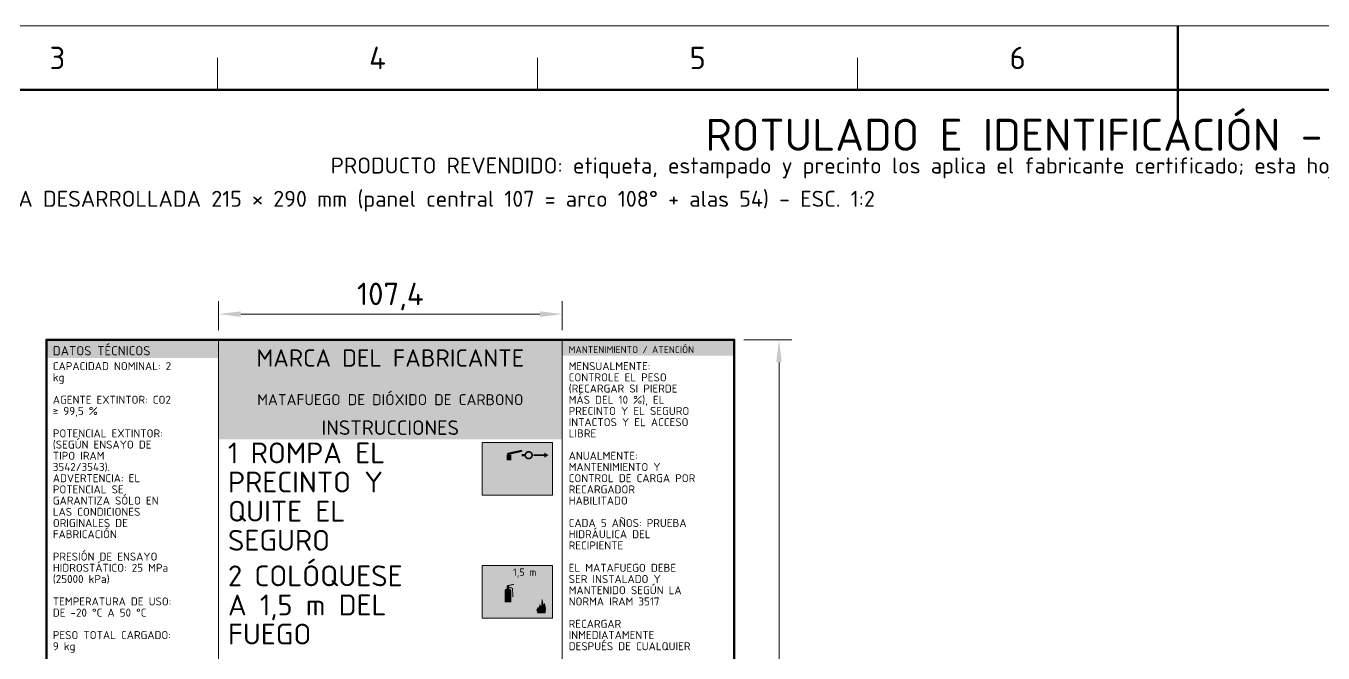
# Model space of a CAD drawing. Header units: millimetres. Extents: x 0 to 2382, y 0 to 420.
# Drawn here: x 1905.1 to 2107.7, y 322.1 to 420 of the extents above; entities that cross this region are included whole.
import ezdxf
from ezdxf.enums import TextEntityAlignment as Align

# ---------------------------------------------------------------- set-up
doc = ezdxf.new("R2010")
doc.units = ezdxf.units.MM
for name, color, linetype, lineweight in [('01-VISIBLE', 7, 'CONTINUOUS', 70), ('04-COTA', 3, 'CONTINUOUS', 18), ('06-TEXTO', 7, 'CONTINUOUS', 25), ('07-RECUADRO', 7, 'CONTINUOUS', 70), ('08-FINA', 5, 'CONTINUOUS', 18), ('13-GRAFICA', 30, 'CONTINUOUS', 18)]:
    doc.layers.add(name, color=color, linetype=linetype, lineweight=lineweight)
doc.styles.add('ISO3098', font='isocpeur.ttf')
doc.dimstyles.new('FLAMA-IRAM', dxfattribs={"dimtxt": 3.5, "dimasz": 3.5, "dimexe": 2, "dimexo": 1.5, "dimgap": 1, "dimtad": 1, "dimdec": 1, "dimtxsty": 'ISO3098', "dimblk": 'IRAM_FLECHA', "dimblk1": 'IRAM_FLECHA', "dimblk2": 'IRAM_FLECHA', "dimcen": 2.5, "dimclrd": 256, "dimclre": 256, "dimclrt": 256, "dimazin": 3, "dimtfac": 1, "dimtmove": 0, "dimatfit": 3, "dimlwd": 18, "dimlwe": 18})

# ---------------------------------------------------------------- blocks, each defined once
blk = doc.blocks.new('IRAM_FLECHA')
blk.add_solid([(0, 0), (-1, 0.125), (-1, -0.125)])

msp = doc.modelspace()

# ---------------------------------------------------------------- hatches: boundary and pattern name
at = {"layer": '13-GRAFICA', "true_color": 0x191919}
h = msp.add_hatch(color=7, dxfattribs=at)
h.dxf.hatch_style = 1
h.paths.add_polyline_path([(1935.139, 368.152), (1935.139, 370.989), (1908.279, 370.989), (1908.279, 368.152)])
h = msp.add_hatch(color=7, dxfattribs=at)
h.dxf.hatch_style = 1
h.paths.add_polyline_path([(1988.861, 359.078), (1988.861, 370.989), (1935.139, 370.989), (1935.139, 359.078)])
h = msp.add_hatch(color=7, dxfattribs=at)
h.dxf.hatch_style = 1
h.paths.add_polyline_path([(2015.721, 368.499), (2015.721, 370.989), (1988.861, 370.989), (1988.861, 368.499)])
at = {"layer": '13-GRAFICA', "true_color": 0xffd200}
h = msp.add_hatch(color=7, dxfattribs=at)
h.dxf.hatch_style = 1
h.paths.add_polyline_path([(1988.861, 355.438), (1988.861, 359.078), (1935.139, 359.078), (1935.139, 355.438)])
at = {"layer": '13-GRAFICA', "true_color": 0xffffff}
h = msp.add_hatch(color=7, dxfattribs=at)
h.dxf.hatch_style = 1
h.paths.add_polyline_path([(1987.361, 346.688), (1987.361, 354.938), (1976.361, 354.938), (1976.361, 346.688)])
at = {"layer": '13-GRAFICA', "true_color": 0xcba23e}
h = msp.add_hatch(color=7, dxfattribs=at)
h.dxf.hatch_style = 1
h.paths.add_polyline_path([(1980.155, 352.146), (1980.155, 353.047), (1980.927, 353.047), (1980.927, 352.146)])
at = {"layer": '13-GRAFICA', "true_color": 0x191919}
h = msp.add_hatch(color=7, dxfattribs=at)
h.dxf.hatch_style = 1
h.paths.add_polyline_path([(1982.452, 353.786), (1982.468, 353.787), (1982.484, 353.787), (1982.499, 353.785), (1982.515, 353.781), (1982.53, 353.776), (1982.544, 353.77), (1982.558, 353.762), (1982.571, 353.753), (1982.583, 353.742), (1982.594, 353.731), (1982.603, 353.718), (1982.612, 353.705), (1982.619, 353.691), (1982.624, 353.676), (1982.628, 353.661), (1982.631, 353.645), (1982.632, 353.63), (1982.631, 353.614), (1982.629, 353.598), (1982.626, 353.583), (1982.621, 353.568), (1982.614, 353.553), (1982.607, 353.54), (1982.597, 353.527), (1982.587, 353.515), (1982.576, 353.504), (1982.563, 353.494), (1982.55, 353.486), (1982.535, 353.479), (1982.521, 353.473), (1982.505, 353.469), (1980.446, 353.019), (1980.431, 353.016), (1980.415, 353.015), (1980.399, 353.016), (1980.384, 353.018), (1980.368, 353.021), (1980.353, 353.026), (1980.339, 353.033), (1980.325, 353.041), (1980.312, 353.05), (1980.3, 353.06), (1980.29, 353.072), (1980.28, 353.084), (1980.272, 353.098), (1980.264, 353.112), (1980.259, 353.126), (1980.255, 353.142), (1980.252, 353.157), (1980.251, 353.173), (1980.252, 353.189), (1980.254, 353.204), (1980.257, 353.22), (1980.262, 353.235), (1980.269, 353.249), (1980.276, 353.263), (1980.286, 353.276), (1980.296, 353.288), (1980.308, 353.298), (1980.32, 353.308), (1980.333, 353.316), (1980.348, 353.323), (1980.362, 353.329), (1980.378, 353.333), (1982.437, 353.784)])
h = msp.add_hatch(color=7, dxfattribs=at)
h.dxf.hatch_style = 1
h.paths.add_polyline_path([(1982.151, 352.422), (1982.165, 352.415), (1982.179, 352.406), (1982.191, 352.396), (1982.203, 352.385), (1982.213, 352.372), (1982.222, 352.359), (1982.23, 352.345), (1982.236, 352.33), (1982.241, 352.314), (1982.244, 352.299), (1982.246, 352.282), (1982.374, 349.451), (1982.374, 349.435), (1982.373, 349.42), (1982.37, 349.404), (1982.365, 349.389), (1982.359, 349.374), (1982.351, 349.361), (1982.343, 349.347), (1982.333, 349.335), (1982.321, 349.324), (1982.309, 349.314), (1982.296, 349.305), (1982.282, 349.298), (1982.267, 349.292), (1982.252, 349.288), (1982.237, 349.285), (1982.221, 349.283), (1982.205, 349.283), (1982.19, 349.285), (1982.174, 349.288), (1982.159, 349.292), (1982.144, 349.299), (1982.131, 349.306), (1982.117, 349.315), (1982.105, 349.325), (1982.094, 349.336), (1982.084, 349.348), (1982.075, 349.362), (1982.068, 349.376), (1982.062, 349.39), (1982.058, 349.405), (1982.054, 349.421), (1982.053, 349.436), (1981.929, 352.157), (1980.876, 352.509), (1980.861, 352.514), (1980.847, 352.521), (1980.834, 352.53), (1980.821, 352.54), (1980.81, 352.551), (1980.8, 352.563), (1980.791, 352.576), (1980.783, 352.589), (1980.776, 352.604), (1980.772, 352.619), (1980.768, 352.634), (1980.766, 352.65), (1980.766, 352.666), (1980.767, 352.681), (1980.77, 352.697), (1980.774, 352.712), (1980.78, 352.727), (1980.787, 352.741), (1980.795, 352.754), (1980.805, 352.767), (1980.816, 352.778), (1980.828, 352.788), (1980.841, 352.797), (1980.855, 352.805), (1980.869, 352.812), (1980.884, 352.816), (1980.9, 352.82), (1980.915, 352.822), (1980.931, 352.822), (1980.947, 352.821), (1980.962, 352.818), (1980.978, 352.814), (1982.136, 352.428)])
at = {"layer": '13-GRAFICA', "true_color": 0xffd200}
h = msp.add_hatch(color=7, dxfattribs=at)
h.dxf.hatch_style = 1
h.paths.add_polyline_path([(1982.521, 352.793), (1982.521, 353.123), (1983.181, 353.123), (1983.181, 352.793)])
at = {"layer": '13-GRAFICA', "true_color": 0x191919}
h = msp.add_hatch(color=7, dxfattribs=at)
h.dxf.hatch_style = 1
h.paths.add_polyline_path([(1983.202, 352.448), (1983.154, 352.492), (1983.11, 352.54), (1983.072, 352.592), (1983.039, 352.647), (1983.011, 352.706), (1982.989, 352.767), (1982.973, 352.829), (1982.964, 352.894), (1982.961, 352.958), (1982.964, 353.023), (1982.973, 353.087), (1982.989, 353.15), (1983.011, 353.211), (1983.039, 353.269), (1983.072, 353.325), (1983.11, 353.377), (1983.154, 353.425), (1983.202, 353.468), (1983.208, 353.473), (1983.208, 352.958), (1983.208, 352.443)])
h = msp.add_hatch(color=7, dxfattribs=at)
h.dxf.hatch_style = 1
h.paths.add_polyline_path([(1983.254, 353.507), (1983.309, 353.54), (1983.368, 353.568), (1983.429, 353.59), (1983.492, 353.606), (1983.556, 353.615), (1983.621, 353.618), (1983.685, 353.615), (1983.749, 353.606), (1983.812, 353.59), (1983.873, 353.568), (1983.932, 353.54), (1983.987, 353.507), (1984.033, 353.473), (1984.033, 352.958), (1984.031, 352.999), (1984.025, 353.039), (1984.015, 353.078), (1984.002, 353.116), (1983.984, 353.153), (1983.964, 353.187), (1983.939, 353.22), (1983.912, 353.25), (1983.882, 353.277), (1983.85, 353.301), (1983.815, 353.322), (1983.778, 353.339), (1983.74, 353.353), (1983.701, 353.363), (1983.661, 353.369), (1983.621, 353.371), (1983.58, 353.369), (1983.54, 353.363), (1983.501, 353.353), (1983.463, 353.339), (1983.426, 353.322), (1983.391, 353.301), (1983.359, 353.277), (1983.329, 353.25), (1983.302, 353.22), (1983.278, 353.187), (1983.257, 353.153), (1983.24, 353.116), (1983.226, 353.078), (1983.216, 353.039), (1983.21, 352.999), (1983.208, 352.958), (1983.208, 353.473)])
h = msp.add_hatch(color=7, dxfattribs=at)
h.dxf.hatch_style = 1
h.paths.add_polyline_path([(1983.987, 352.409), (1983.932, 352.376), (1983.873, 352.348), (1983.812, 352.327), (1983.749, 352.311), (1983.685, 352.301), (1983.621, 352.298), (1983.556, 352.301), (1983.492, 352.311), (1983.429, 352.327), (1983.368, 352.348), (1983.309, 352.376), (1983.254, 352.409), (1983.208, 352.443), (1983.208, 352.958), (1983.21, 352.918), (1983.216, 352.878), (1983.226, 352.839), (1983.24, 352.8), (1983.257, 352.764), (1983.278, 352.729), (1983.302, 352.697), (1983.329, 352.667), (1983.359, 352.639), (1983.391, 352.615), (1983.426, 352.594), (1983.463, 352.577), (1983.501, 352.564), (1983.54, 352.554), (1983.58, 352.548), (1983.621, 352.546), (1983.661, 352.548), (1983.701, 352.554), (1983.74, 352.564), (1983.778, 352.577), (1983.815, 352.594), (1983.85, 352.615), (1983.882, 352.639), (1983.912, 352.667), (1983.939, 352.697), (1983.964, 352.729), (1983.984, 352.764), (1984.002, 352.8), (1984.015, 352.839), (1984.025, 352.878), (1984.031, 352.918), (1984.033, 352.958), (1984.033, 352.443)])
h = msp.add_hatch(color=7, dxfattribs=at)
h.dxf.hatch_style = 1
h.paths.add_polyline_path([(1984.252, 352.767), (1984.23, 352.706), (1984.203, 352.647), (1984.169, 352.592), (1984.131, 352.54), (1984.087, 352.492), (1984.039, 352.448), (1984.033, 352.443), (1984.033, 352.958), (1984.033, 353.473), (1984.039, 353.468), (1984.087, 353.425), (1984.131, 353.377), (1984.169, 353.325), (1984.203, 353.269), (1984.23, 353.211), (1984.252, 353.15), (1984.268, 353.087), (1984.277, 353.023), (1984.281, 352.958), (1984.277, 352.894), (1984.268, 352.829)])
at = {"layer": '13-GRAFICA', "true_color": 0xc81e2d}
h = msp.add_hatch(color=7, dxfattribs=at)
h.dxf.hatch_style = 1
h.paths.add_polyline_path([(1984.486, 352.815), (1984.472, 352.817), (1984.459, 352.82), (1984.445, 352.825), (1984.433, 352.831), (1984.42, 352.838), (1984.409, 352.847), (1984.399, 352.856), (1984.389, 352.867), (1984.381, 352.878), (1984.373, 352.89), (1984.367, 352.903), (1984.362, 352.916), (1984.359, 352.93), (1984.357, 352.944), (1984.356, 352.958), (1984.357, 352.972), (1984.359, 352.986), (1984.362, 353), (1984.367, 353.014), (1984.373, 353.026), (1984.381, 353.038), (1984.389, 353.05), (1984.399, 353.06), (1984.409, 353.07), (1984.42, 353.078), (1984.433, 353.086), (1984.445, 353.092), (1984.459, 353.096), (1984.472, 353.1), (1984.486, 353.102), (1984.501, 353.103), (1986.041, 353.103), (1986.041, 353.371), (1986.701, 352.958), (1986.041, 352.546), (1986.041, 352.814), (1984.501, 352.814)])
at = {"layer": '13-GRAFICA', "true_color": 0xb21820}
h = msp.add_hatch(color=7, dxfattribs=at)
h.dxf.hatch_style = 1
h.paths.add_polyline_path([(1979.447, 347.513), (1979.447, 351.503), (1979.452, 351.578), (1979.468, 351.652), (1979.494, 351.725), (1979.53, 351.796), (1979.576, 351.864), (1979.631, 351.928), (1979.695, 351.989), (1979.767, 352.044), (1979.847, 352.095), (1979.933, 352.14), (1980.025, 352.178), (1980.122, 352.21), (1980.223, 352.236), (1980.327, 352.254), (1980.433, 352.265), (1980.541, 352.269), (1980.648, 352.265), (1980.754, 352.254), (1980.858, 352.236), (1980.959, 352.21), (1981.056, 352.178), (1981.148, 352.14), (1981.235, 352.095), (1981.314, 352.044), (1981.386, 351.989), (1981.45, 351.928), (1981.505, 351.864), (1981.551, 351.796), (1981.587, 351.725), (1981.614, 351.652), (1981.629, 351.578), (1981.635, 351.503), (1981.635, 347.513)])
at = {"layer": '13-GRAFICA', "true_color": 0xffffff}
h = msp.add_hatch(color=7, dxfattribs=at)
h.dxf.hatch_style = 1
h.paths.add_polyline_path([(1987.361, 327.488), (1987.361, 335.738), (1976.361, 335.738), (1976.361, 327.488)])
at = {"layer": '13-GRAFICA', "true_color": 0x191919}
h = msp.add_hatch(color=7, dxfattribs=at)
h.dxf.hatch_style = 1
h.paths.add_polyline_path([(1978.865, 328.334), (1978.866, 328.308), (1978.864, 328.283), (1978.86, 328.258), (1978.853, 328.234), (1978.844, 328.21), (1978.833, 328.188), (1978.82, 328.166), (1978.804, 328.146), (1978.787, 328.128), (1978.768, 328.111), (1978.747, 328.097), (1978.725, 328.084), (1978.702, 328.074), (1978.678, 328.066), (1978.654, 328.06), (1978.629, 328.057), (1978.604, 328.056), (1978.578, 328.058), (1978.553, 328.062), (1978.529, 328.068), (1978.505, 328.077), (1978.483, 328.089), (1978.461, 328.102), (1978.441, 328.117), (1978.423, 328.135), (1978.406, 328.154), (1978.392, 328.174), (1978.379, 328.196), (1978.369, 328.219), (1978.361, 328.243), (1977.805, 330.212), (1977.38, 328.259), (1977.373, 328.234), (1977.364, 328.211), (1977.353, 328.188), (1977.34, 328.166), (1977.324, 328.146), (1977.307, 328.128), (1977.288, 328.111), (1977.268, 328.097), (1977.246, 328.084), (1977.223, 328.074), (1977.199, 328.066), (1977.174, 328.06), (1977.149, 328.057), (1977.124, 328.056), (1977.099, 328.058), (1977.074, 328.062), (1977.049, 328.068), (1977.026, 328.077), (1977.003, 328.088), (1976.982, 328.102), (1976.962, 328.117), (1976.943, 328.134), (1976.927, 328.154), (1976.912, 328.174), (1976.899, 328.196), (1976.889, 328.219), (1976.881, 328.243), (1976.875, 328.268), (1976.872, 328.293), (1976.871, 328.318), (1976.873, 328.343), (1976.877, 328.368), (1977.469, 331.091), (1977.467, 331.094), (1977.451, 331.125), (1977.438, 331.157), (1977.428, 331.191), (1977.421, 331.225), (1977.418, 331.259), (1977.419, 331.294), (1977.547, 333.482), (1977.551, 333.517), (1977.558, 333.551), (1977.569, 333.584), (1977.582, 333.616), (1977.599, 333.646), (1977.618, 333.675), (1977.641, 333.701), (1977.665, 333.726), (1977.693, 333.748), (1977.722, 333.767), (1977.752, 333.783), (1977.754, 333.783), (1977.73, 333.805), (1977.696, 333.843), (1977.666, 333.883), (1977.64, 333.926), (1977.618, 333.972), (1977.601, 334.02), (1977.589, 334.069), (1977.581, 334.119), (1977.579, 334.169), (1977.581, 334.22), (1977.589, 334.27), (1977.601, 334.319), (1977.618, 334.366), (1977.64, 334.412), (1977.666, 334.455), (1977.696, 334.496), (1977.73, 334.533), (1977.767, 334.567), (1977.808, 334.597), (1977.851, 334.623), (1977.897, 334.645), (1977.944, 334.662), (1977.993, 334.674), (1978.043, 334.681), (1978.094, 334.684), (1978.144, 334.681), (1978.194, 334.674), (1978.243, 334.662), (1978.291, 334.645), (1978.336, 334.623), (1978.38, 334.597), (1978.42, 334.567), (1978.458, 334.533), (1978.492, 334.496), (1978.522, 334.455), (1978.548, 334.412), (1978.569, 334.366), (1978.586, 334.319), (1978.599, 334.27), (1978.606, 334.22), (1978.608, 334.169), (1978.606, 334.119), (1978.599, 334.069), (1978.586, 334.02), (1978.569, 333.972), (1978.548, 333.926), (1978.522, 333.883), (1978.492, 333.843), (1978.458, 333.805), (1978.42, 333.771), (1978.38, 333.741), (1978.336, 333.715), (1978.291, 333.693), (1978.243, 333.676), (1978.194, 333.664), (1978.191, 333.664), (1978.206, 333.64), (1978.222, 333.609), (1978.235, 333.577), (1978.245, 333.544), (1978.251, 333.51), (1978.254, 333.475), (1978.254, 333.44), (1978.225, 332.955), (1978.825, 332.124), (1979.611, 332.237), (1979.63, 332.238), (1979.649, 332.238), (1979.667, 332.236), (1979.686, 332.233), (1979.704, 332.227), (1979.722, 332.22), (1979.738, 332.211), (1979.754, 332.2), (1979.768, 332.188), (1979.782, 332.174), (1979.794, 332.16), (1979.804, 332.144), (1979.813, 332.127), (1979.82, 332.11), (1979.826, 332.091), (1979.829, 332.073), (1979.831, 332.054), (1979.831, 332.035), (1979.829, 332.016), (1979.825, 331.998), (1979.819, 331.98), (1979.812, 331.962), (1979.803, 331.945), (1979.793, 331.93), (1979.78, 331.915), (1979.767, 331.902), (1979.752, 331.89), (1979.736, 331.879), (1979.72, 331.871), (1979.702, 331.863), (1979.684, 331.858), (1979.665, 331.854), (1978.764, 331.726), (1978.745, 331.724), (1978.726, 331.724), (1978.707, 331.726), (1978.689, 331.73), (1978.671, 331.736), (1978.653, 331.743), (1978.636, 331.752), (1978.621, 331.763), (1978.606, 331.775), (1978.593, 331.789), (1978.581, 331.804), (1978.19, 332.345), (1978.125, 331.253), (1978.121, 331.218), (1978.114, 331.184), (1978.104, 331.151), (1978.09, 331.119), (1978.086, 331.11), (1978.856, 328.383), (1978.862, 328.359)])
at = {"layer": '13-GRAFICA', "true_color": 0xcba23e}
h = msp.add_hatch(color=7, dxfattribs=at)
h.dxf.hatch_style = 1
h.paths.add_polyline_path([(1980.197, 332.102), (1980.197, 332.517), (1980.554, 332.517), (1980.554, 332.102)])
at = {"layer": '13-GRAFICA', "true_color": 0x191919}
h = msp.add_hatch(color=7, dxfattribs=at)
h.dxf.hatch_style = 1
h.paths.add_polyline_path([(1981.258, 332.858), (1981.265, 332.859), (1981.272, 332.859), (1981.28, 332.858), (1981.287, 332.856), (1981.294, 332.854), (1981.3, 332.851), (1981.307, 332.847), (1981.313, 332.843), (1981.318, 332.838), (1981.323, 332.833), (1981.328, 332.827), (1981.331, 332.821), (1981.335, 332.814), (1981.337, 332.808), (1981.339, 332.801), (1981.34, 332.793), (1981.341, 332.786), (1981.341, 332.779), (1981.34, 332.772), (1981.338, 332.765), (1981.336, 332.758), (1981.333, 332.751), (1981.329, 332.745), (1981.325, 332.739), (1981.32, 332.733), (1981.315, 332.728), (1981.309, 332.724), (1981.303, 332.72), (1981.296, 332.717), (1981.29, 332.714), (1981.282, 332.712), (1980.332, 332.504), (1980.325, 332.503), (1980.318, 332.503), (1980.31, 332.503), (1980.303, 332.504), (1980.296, 332.505), (1980.289, 332.508), (1980.282, 332.511), (1980.276, 332.514), (1980.27, 332.519), (1980.265, 332.523), (1980.26, 332.529), (1980.255, 332.534), (1980.251, 332.541), (1980.248, 332.547), (1980.246, 332.554), (1980.244, 332.561), (1980.242, 332.568), (1980.242, 332.575), (1980.242, 332.583), (1980.243, 332.59), (1980.245, 332.597), (1980.247, 332.604), (1980.25, 332.611), (1980.254, 332.617), (1980.258, 332.623), (1980.263, 332.628), (1980.268, 332.633), (1980.274, 332.638), (1980.28, 332.642), (1980.287, 332.645), (1980.293, 332.647), (1980.3, 332.649), (1981.251, 332.857)])
h = msp.add_hatch(color=7, dxfattribs=at)
h.dxf.hatch_style = 1
h.paths.add_polyline_path([(1980.871, 333.511), (1985.106, 333.511), (1985.106, 333.676), (1985.436, 333.511), (1985.601, 333.511), (1985.609, 333.51), (1985.617, 333.509), (1985.625, 333.507), (1985.632, 333.504), (1985.64, 333.501), (1985.646, 333.497), (1985.653, 333.492), (1985.659, 333.487), (1985.664, 333.481), (1985.669, 333.474), (1985.673, 333.467), (1985.677, 333.46), (1985.68, 333.452), (1985.682, 333.444), (1985.683, 333.436), (1985.683, 333.428), (1985.683, 333.42), (1985.682, 333.412), (1985.68, 333.404), (1985.677, 333.397), (1985.673, 333.389), (1985.669, 333.382), (1985.664, 333.376), (1985.659, 333.37), (1985.653, 333.364), (1985.646, 333.36), (1985.64, 333.355), (1985.632, 333.352), (1985.625, 333.349), (1985.617, 333.347), (1985.609, 333.346), (1985.601, 333.346), (1985.436, 333.346), (1985.106, 333.181), (1985.106, 333.346), (1980.871, 333.346), (1980.871, 333.181), (1980.541, 333.346), (1980.376, 333.346), (1980.368, 333.346), (1980.36, 333.347), (1980.352, 333.349), (1980.344, 333.352), (1980.337, 333.355), (1980.33, 333.36), (1980.323, 333.364), (1980.317, 333.37), (1980.312, 333.376), (1980.307, 333.382), (1980.303, 333.389), (1980.299, 333.397), (1980.297, 333.404), (1980.295, 333.412), (1980.294, 333.42), (1980.293, 333.428), (1980.294, 333.436), (1980.295, 333.444), (1980.297, 333.452), (1980.299, 333.46), (1980.303, 333.467), (1980.307, 333.474), (1980.312, 333.481), (1980.317, 333.487), (1980.323, 333.492), (1980.33, 333.497), (1980.337, 333.501), (1980.344, 333.504), (1980.352, 333.507), (1980.36, 333.509), (1980.368, 333.51), (1980.376, 333.511), (1980.541, 333.511), (1980.871, 333.676)])
h = msp.add_hatch(color=7, dxfattribs=at)
h.dxf.hatch_style = 1
h.paths.add_polyline_path([(1981.119, 332.229), (1981.125, 332.225), (1981.132, 332.221), (1981.138, 332.217), (1981.143, 332.212), (1981.148, 332.206), (1981.152, 332.2), (1981.155, 332.193), (1981.158, 332.186), (1981.16, 332.179), (1981.162, 332.172), (1981.163, 332.164), (1981.222, 330.858), (1981.222, 330.85), (1981.221, 330.843), (1981.22, 330.836), (1981.218, 330.829), (1981.215, 330.822), (1981.211, 330.816), (1981.207, 330.81), (1981.203, 330.804), (1981.197, 330.799), (1981.192, 330.794), (1981.186, 330.79), (1981.179, 330.787), (1981.173, 330.784), (1981.166, 330.782), (1981.158, 330.781), (1981.151, 330.78), (1981.144, 330.78), (1981.137, 330.781), (1981.13, 330.782), (1981.123, 330.784), (1981.116, 330.787), (1981.109, 330.791), (1981.103, 330.795), (1981.098, 330.799), (1981.093, 330.805), (1981.088, 330.81), (1981.084, 330.816), (1981.081, 330.823), (1981.078, 330.829), (1981.076, 330.836), (1981.074, 330.844), (1981.074, 330.851), (1981.017, 332.107), (1980.53, 332.269), (1980.524, 332.271), (1980.517, 332.275), (1980.511, 332.279), (1980.505, 332.283), (1980.5, 332.288), (1980.495, 332.294), (1980.491, 332.3), (1980.487, 332.306), (1980.484, 332.313), (1980.482, 332.32), (1980.481, 332.327), (1980.48, 332.334), (1980.48, 332.341), (1980.48, 332.349), (1980.481, 332.356), (1980.483, 332.363), (1980.486, 332.37), (1980.489, 332.376), (1980.493, 332.382), (1980.498, 332.388), (1980.503, 332.393), (1980.508, 332.398), (1980.514, 332.402), (1980.521, 332.406), (1980.527, 332.409), (1980.534, 332.411), (1980.541, 332.412), (1980.549, 332.413), (1980.556, 332.413), (1980.563, 332.413), (1980.57, 332.412), (1980.577, 332.41), (1981.112, 332.231)])
at = {"layer": '13-GRAFICA', "true_color": 0xb21820}
h = msp.add_hatch(color=7, dxfattribs=at)
h.dxf.hatch_style = 1
h.paths.add_polyline_path([(1979.871, 329.963), (1979.871, 331.805), (1979.873, 331.839), (1979.88, 331.874), (1979.892, 331.907), (1979.909, 331.94), (1979.93, 331.971), (1979.956, 332.001), (1979.985, 332.029), (1980.019, 332.055), (1980.055, 332.078), (1980.095, 332.099), (1980.138, 332.116), (1980.182, 332.131), (1980.229, 332.143), (1980.277, 332.151), (1980.326, 332.156), (1980.376, 332.158), (1980.425, 332.156), (1980.474, 332.151), (1980.522, 332.143), (1980.569, 332.131), (1980.614, 332.116), (1980.656, 332.099), (1980.696, 332.078), (1980.733, 332.055), (1980.766, 332.029), (1980.795, 332.001), (1980.821, 331.971), (1980.842, 331.94), (1980.859, 331.907), (1980.871, 331.874), (1980.878, 331.839), (1980.881, 331.805), (1980.881, 329.963)])
at = {"layer": '13-GRAFICA', "true_color": 0xe63c14}
h = msp.add_hatch(color=7, dxfattribs=at)
h.dxf.hatch_style = 1
h.paths.add_polyline_path([(1984.551, 328.21), (1984.54, 328.211), (1984.53, 328.214), (1984.52, 328.218), (1984.51, 328.222), (1984.501, 328.228), (1984.493, 328.235), (1984.485, 328.242), (1984.479, 328.25), (1984.473, 328.259), (1984.468, 328.268), (1984.463, 328.278), (1984.186, 329.04), (1984.183, 329.05), (1984.181, 329.06), (1984.18, 329.071), (1984.18, 329.082), (1984.181, 329.092), (1984.183, 329.102), (1984.187, 329.112), (1984.191, 329.122), (1984.537, 329.815), (1984.542, 329.824), (1984.548, 329.832), (1984.555, 329.84), (1984.562, 329.847), (1984.57, 329.853), (1984.579, 329.859), (1984.588, 329.863), (1984.597, 329.867), (1984.607, 329.87), (1984.617, 329.872), (1984.627, 329.872), (1984.637, 329.872), (1984.647, 329.871), (1984.657, 329.869), (1984.667, 329.866), (1984.676, 329.862), (1984.685, 329.857), (1984.693, 329.851), (1984.701, 329.845), (1984.708, 329.837), (1984.715, 329.829), (1984.72, 329.821), (1984.834, 329.626), (1985.049, 330.487), (1985.052, 330.497), (1985.056, 330.506), (1985.061, 330.515), (1985.067, 330.524), (1985.073, 330.532), (1985.081, 330.539), (1985.089, 330.545), (1985.097, 330.551), (1985.106, 330.556), (1985.116, 330.56), (1985.125, 330.563), (1985.136, 330.564), (1985.146, 330.565), (1985.156, 330.565), (1985.166, 330.564), (1985.176, 330.562), (1985.186, 330.559), (1985.196, 330.555), (1985.205, 330.55), (1985.213, 330.544), (1985.221, 330.538), (1985.228, 330.53), (1985.234, 330.522), (1985.526, 330.119), (1985.705, 331.789), (1985.707, 331.8), (1985.709, 331.81), (1985.713, 331.819), (1985.718, 331.829), (1985.723, 331.837), (1985.729, 331.846), (1985.737, 331.853), (1985.744, 331.86), (1985.753, 331.866), (1985.762, 331.871), (1985.771, 331.875), (1985.781, 331.879), (1985.791, 331.881), (1985.802, 331.882), (1985.812, 331.882), (1985.822, 331.881), (1985.833, 331.879), (1985.842, 331.876), (1985.852, 331.873), (1985.861, 331.868), (1985.87, 331.862), (1985.878, 331.856), (1985.885, 331.848), (1985.892, 331.84), (1985.898, 331.832), (1985.903, 331.822), (1985.907, 331.813), (1985.909, 331.803), (1986.231, 330.489), (1986.412, 330.792), (1986.418, 330.801), (1986.425, 330.809), (1986.432, 330.816), (1986.44, 330.822), (1986.448, 330.828), (1986.457, 330.833), (1986.467, 330.837), (1986.476, 330.84), (1986.486, 330.842), (1986.496, 330.843), (1986.507, 330.843), (1986.517, 330.842), (1986.527, 330.84), (1986.537, 330.837), (1986.546, 330.833), (1986.555, 330.828), (1986.563, 330.822), (1986.571, 330.816), (1986.579, 330.809), (1986.585, 330.801), (1986.591, 330.792), (1986.596, 330.783), (1986.599, 330.774), (1986.602, 330.764), (1986.949, 329.378), (1986.951, 329.369), (1986.952, 329.36), (1986.952, 329.351), (1986.951, 329.341), (1986.95, 329.332), (1986.742, 328.293), (1986.74, 328.283), (1986.736, 328.273), (1986.732, 328.264), (1986.727, 328.255), (1986.72, 328.247), (1986.714, 328.24), (1986.706, 328.233), (1986.698, 328.227), (1986.689, 328.222), (1986.68, 328.217), (1986.67, 328.214), (1986.66, 328.211), (1986.65, 328.21), (1986.64, 328.209), (1984.561, 328.209)])
at = {"layer": '13-GRAFICA', "true_color": 0xffbe00}
h = msp.add_hatch(color=7, dxfattribs=at)
h.dxf.hatch_style = 1
h.paths.add_polyline_path([(1985.023, 328.251), (1985.017, 328.252), (1985.012, 328.254), (1985.006, 328.256), (1985.001, 328.259), (1984.996, 328.262), (1984.992, 328.266), (1984.987, 328.27), (1984.984, 328.275), (1984.98, 328.281), (1984.977, 328.286), (1984.975, 328.292), (1984.823, 328.749), (1984.821, 328.755), (1984.82, 328.762), (1984.819, 328.768), (1984.819, 328.774), (1984.82, 328.781), (1984.821, 328.787), (1984.823, 328.793), (1984.825, 328.799), (1985.016, 329.214), (1985.019, 329.22), (1985.022, 329.225), (1985.025, 329.229), (1985.029, 329.233), (1985.034, 329.237), (1985.039, 329.241), (1985.044, 329.243), (1985.049, 329.246), (1985.054, 329.247), (1985.06, 329.248), (1985.065, 329.249), (1985.071, 329.249), (1985.076, 329.248), (1985.082, 329.247), (1985.087, 329.245), (1985.092, 329.242), (1985.097, 329.239), (1985.102, 329.236), (1985.106, 329.232), (1985.11, 329.228), (1985.113, 329.223), (1985.116, 329.218), (1985.179, 329.101), (1985.297, 329.617), (1985.299, 329.623), (1985.301, 329.629), (1985.304, 329.634), (1985.307, 329.639), (1985.311, 329.644), (1985.315, 329.649), (1985.319, 329.652), (1985.324, 329.656), (1985.329, 329.659), (1985.334, 329.661), (1985.339, 329.663), (1985.345, 329.664), (1985.35, 329.665), (1985.356, 329.665), (1985.362, 329.664), (1985.367, 329.663), (1985.373, 329.661), (1985.378, 329.658), (1985.383, 329.655), (1985.387, 329.652), (1985.392, 329.648), (1985.396, 329.644), (1985.399, 329.639), (1985.56, 329.396), (1985.658, 330.399), (1985.659, 330.405), (1985.66, 330.411), (1985.662, 330.417), (1985.665, 330.422), (1985.668, 330.428), (1985.671, 330.433), (1985.675, 330.437), (1985.68, 330.441), (1985.684, 330.445), (1985.689, 330.448), (1985.695, 330.45), (1985.7, 330.452), (1985.705, 330.454), (1985.711, 330.454), (1985.717, 330.455), (1985.723, 330.454), (1985.728, 330.453), (1985.734, 330.451), (1985.739, 330.449), (1985.744, 330.446), (1985.749, 330.443), (1985.753, 330.439), (1985.757, 330.434), (1985.761, 330.429), (1985.764, 330.424), (1985.767, 330.419), (1985.769, 330.413), (1985.77, 330.407), (1985.947, 329.619), (1986.047, 329.801), (1986.05, 329.806), (1986.054, 329.81), (1986.058, 329.815), (1986.062, 329.819), (1986.067, 329.822), (1986.072, 329.825), (1986.077, 329.827), (1986.082, 329.829), (1986.088, 329.83), (1986.093, 329.831), (1986.099, 329.831), (1986.105, 329.83), (1986.11, 329.829), (1986.115, 329.827), (1986.121, 329.825), (1986.126, 329.822), (1986.13, 329.819), (1986.135, 329.815), (1986.138, 329.81), (1986.142, 329.806), (1986.145, 329.801), (1986.148, 329.795), (1986.15, 329.79), (1986.152, 329.784), (1986.342, 328.952), (1986.343, 328.947), (1986.344, 328.941), (1986.344, 328.936), (1986.344, 328.93), (1986.343, 328.925), (1986.228, 328.301), (1986.227, 328.295), (1986.225, 328.289), (1986.223, 328.284), (1986.22, 328.279), (1986.217, 328.274), (1986.213, 328.269), (1986.209, 328.265), (1986.204, 328.261), (1986.199, 328.258), (1986.194, 328.256), (1986.189, 328.254), (1986.183, 328.252), (1986.178, 328.251), (1986.172, 328.251), (1985.029, 328.251)])

# ---------------------------------------------------------------- linework, layer by layer
at = {"layer": '01-VISIBLE'}
msp.add_lwpolyline([(1908.279, 226.011), (2015.721, 226.011), (2015.721, 370.989), (1908.279, 370.989)], close=True, dxfattribs=at)
at = {"layer": '07-RECUADRO'}
msp.add_line((2085, 420), (2085, 405), dxfattribs=at)
msp.add_lwpolyline([(1813, 10), (2372, 10), (2372, 410), (1813, 410)], close=True, dxfattribs=at)
at = {"layer": '08-FINA'}
for p, q in [((1935, 410), (1935, 415)), ((1985, 410), (1985, 415)), ((2035, 410), (2035, 415)), ((1935.139, 230.761), (1935.139, 370.989)), ((1988.861, 230.761), (1988.861, 370.989))]:
    msp.add_line(p, q, dxfattribs=at)
for points in [[(1788, 0), (2382, 0), (2382, 420), (1788, 420)], [(1987.361, 346.688), (1987.361, 354.938), (1976.361, 354.938), (1976.361, 346.688)], [(1987.361, 327.488), (1987.361, 335.738), (1976.361, 335.738), (1976.361, 327.488)]]:
    msp.add_lwpolyline(points, close=True, dxfattribs=at)

# ---------------------------------------------------------------- texts
at = {"layer": '06-TEXTO', "style": 'ISO3098'}
for s, height, p in [('3', 3.5, (1910, 415)), ('4', 3.5, (1960, 415)), ('5', 3.5, (2010, 415)), ('6', 3.5, (2060, 415)), ('ROTULADO E IDENTIFICACIÓN - EXTINTOR CO2 2 KG', 5, (2092.5, 403)), ('PRODUCTO REVENDIDO: etiqueta, estampado y precinto los aplica el fabricante certificado; esta hoja es la especificación de RECEPCIÓN de FLAMA (lo que el equipo debe traer).', 2.5, (2092.5, 398.2)), ('R1 ETIQUETA DESARROLLADA 215 × 290 mm (panel central 107 = arco 108° + alas 54) - ESC. 1:2', 2.5, (1962, 393))]:
    msp.add_text(s, height=height, dxfattribs=at).set_placement(p, align=Align.MIDDLE_CENTER)
at = {"layer": '13-GRAFICA', "true_color": 0xffffff, "style": 'ISO3098'}
for s, height, p in [('DATOS TÉCNICOS', 1.4375, (1909.279, 369.989)), ('MANTENIMIENTO / ATENCIÓN', 1.09038, (1989.861, 369.989))]:
    msp.add_text(s, height=height, dxfattribs=at).set_placement(p, align=Align.TOP_LEFT)
for s, height, p in [('MARCA DEL FABRICANTE', 2.7, (1962, 369.489)), ('MATAFUEGO DE DIÓXIDO DE CARBONO', 1.72228, (1962, 362.489))]:
    msp.add_text(s, height=height, dxfattribs=at).set_placement(p, align=Align.TOP_CENTER)
at = {"layer": '13-GRAFICA', "true_color": 0x191919, "style": 'ISO3098'}
for s, height, p in [('CAPACIDAD NOMINAL: 2', 1.25, (1909.279, 367.489)), ('MENSUALMENTE:', 1.25, (1989.861, 367.489)), ('kg', 1.25, (1909.279, 365.739)), ('CONTROLE EL PESO', 1.25, (1989.861, 365.739)), ('(RECARGAR SI PIERDE', 1.25, (1989.861, 363.989)), ('AGENTE EXTINTOR: CO2', 1.25, (1909.279, 362.239)), ('MÁS DEL 10 %), EL', 1.25, (1989.861, 362.239)), ('≥ 99,5 %', 1.25, (1909.279, 360.489)), ('PRECINTO Y EL SEGURO', 1.25, (1989.861, 360.489)), ('INTACTOS Y EL ACCESO', 1.25, (1989.861, 358.739)), ('POTENCIAL EXTINTOR:', 1.25, (1909.279, 356.989)), ('LIBRE', 1.25, (1989.861, 356.989)), ('(SEGÚN ENSAYO DE', 1.25, (1909.279, 355.239)), ('ROMPA EL', 3.25, (1940.198, 354.938)), ('TIPO IRAM', 1.25, (1909.279, 353.489)), ('ANUALMENTE:', 1.25, (1989.861, 353.489)), ('3542/3543).', 1.25, (1909.279, 351.739)), ('MANTENIMIENTO Y', 1.25, (1989.861, 351.739)), ('ADVERTENCIA: EL', 1.25, (1909.279, 349.989)), ('PRECINTO Y', 3.25, (1936.639, 350.388)), ('CONTROL DE CARGA POR', 1.25, (1989.861, 349.989)), ('POTENCIAL SE', 1.25, (1909.279, 348.239)), ('GARANTIZA SÓLO EN', 1.25, (1909.279, 346.489)), ('RECARGADOR', 1.25, (1989.861, 348.239)), ('HABILITADO', 1.25, (1989.861, 346.489)), ('LAS CONDICIONES', 1.25, (1909.279, 344.739)), ('QUITE EL', 3.25, (1936.639, 345.838)), ('ORIGINALES DE', 1.25, (1909.279, 342.989)), ('CADA 5 AÑOS: PRUEBA', 1.25, (1989.861, 342.989)), ('FABRICACIÓN', 1.25, (1909.279, 341.239)), ('SEGURO', 3.25, (1936.639, 341.288)), ('HIDRÁULICA DEL', 1.25, (1989.861, 341.239)), ('RECIPIENTE', 1.25, (1989.861, 339.489)), ('PRESIÓN DE ENSAYO', 1.25, (1909.279, 337.739)), ('HIDROSTÁTICO: 25 MPa', 1.25, (1909.279, 335.989)), ('COLÓQUESE', 3.25, (1940.769, 335.738)), ('(25000 kPa)', 1.25, (1909.279, 334.239)), ('EL MATAFUEGO DEBE', 1.25, (1989.861, 335.989)), ('SER INSTALADO Y', 1.25, (1989.861, 334.239)), ('MANTENIDO SEGÚN LA', 1.25, (1989.861, 332.489)), ('TEMPERATURA DE USO:', 1.25, (1909.279, 330.739)), ('A 1,5\xa0m DEL', 3.25, (1936.639, 331.188)), ('NORMA IRAM 3517', 1.25, (1989.861, 330.739)), ('DE -20 °C A 50 °C', 1.25, (1909.279, 328.989)), ('FUEGO', 3.25, (1936.639, 326.638)), ('RECARGAR', 1.25, (1989.861, 327.239)), ('PESO TOTAL CARGADO:', 1.25, (1909.279, 325.489)), ('INMEDIATAMENTE', 1.25, (1989.861, 325.489)), ('9 kg', 1.25, (1909.279, 323.739)), ('DESPUÉS DE CUALQUIER', 1.25, (1989.861, 323.739))]:
    msp.add_text(s, height=height, dxfattribs=at).set_placement(p, align=Align.TOP_LEFT)
msp.add_text('INSTRUCCIONES', height=2.275, dxfattribs=at).set_placement((1962, 357.258), align=Align.MIDDLE_CENTER)
at = {"layer": '13-GRAFICA', "true_color": 0xc81e2d, "style": 'ISO3098'}
for s, p in [('1', (1936.639, 354.938)), ('2', (1936.639, 335.738))]:
    msp.add_text(s, height=3.25, dxfattribs=at).set_placement(p, align=Align.TOP_LEFT)
at = {"layer": '13-GRAFICA', "style": 'ISO3098'}
msp.add_text('1,5 m', height=1.155, dxfattribs=at).set_placement((1982.988, 333.758), align=Align.BOTTOM_CENTER)

# ---------------------------------------------------------------- dimensions: what is measured, and where the dimension line sits
at = {"layer": '04-COTA'}
msp.add_linear_dim(base=(1935.139, 374.989), p1=(1935.139, 370.989), p2=(1988.861, 370.989), dimstyle='FLAMA-IRAM', override={"dimlfac": 2}, dxfattribs=at).render()
msp.add_linear_dim(base=(2022.721, 226.011), p1=(2015.721, 226.011), p2=(2015.721, 370.989), angle=90, dimstyle='FLAMA-IRAM', override={"dimlfac": 2}, dxfattribs=at).render()

doc.saveas('drawing.dxf')
